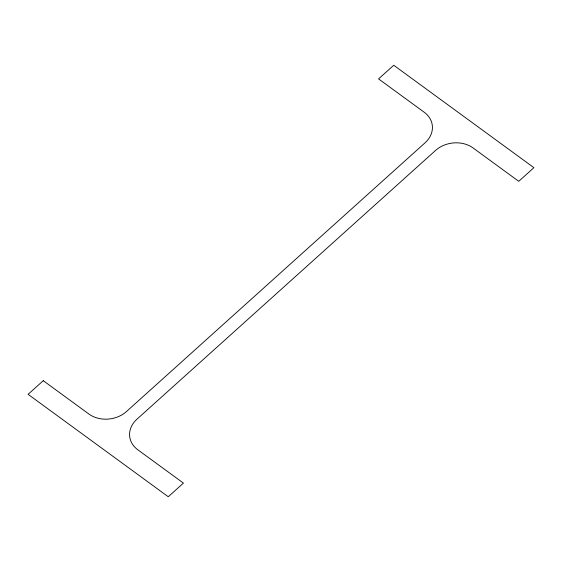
<?xml version="1.0" encoding="UTF-8"?>
<svg xmlns="http://www.w3.org/2000/svg" width="562" height="562" viewBox="0 0 562 562"><rect width="100%" height="100%" fill="white"/><g stroke="black" fill="none" stroke-linecap="round" stroke-linejoin="round"><path stroke-width="0.84" d="M43.26 380.678L28.1 394.327L168.263 496.752L183.423 483.109L137.767 449.741A26.646 21.553 -8.1 0 1 136.931 419.203L435.536 150.454A26.646 21.553 -8.1 0 1 473.078 147.954L518.74 181.322L533.9 167.673L393.737 65.248L378.577 78.891L424.233 112.26A26.646 21.553 -8.1 0 1 425.069 142.797L126.464 411.546A26.646 21.553 -8.1 0 1 88.922 414.046L43.26 380.678"/></g></svg>
